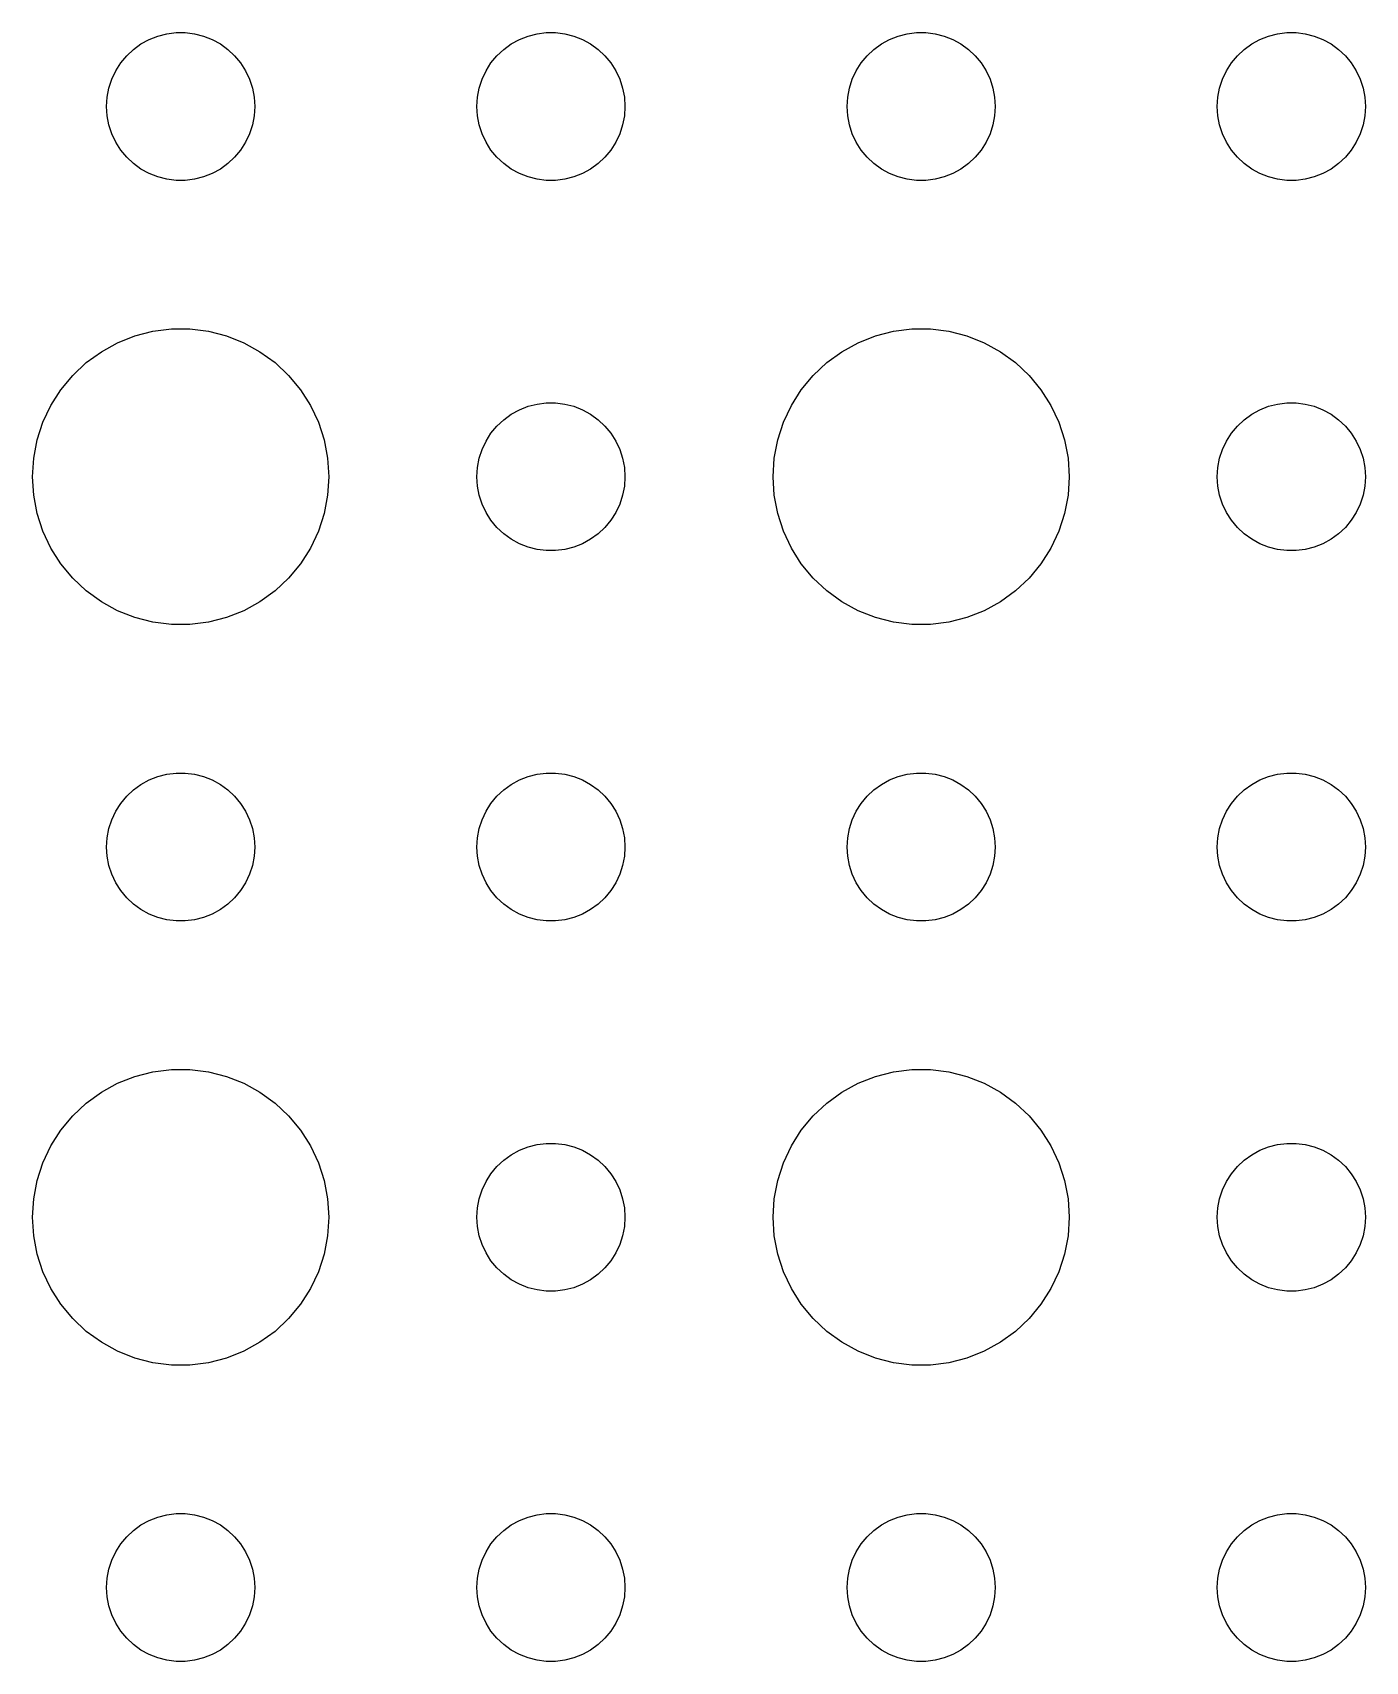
# Model space of a CAD drawing. Header units: metres. Extents: x -157 to 157, y -157 to 157.
# Drawn here: x -123 to -96, y -39 to -6 of the extents above; entities that cross this region are included whole.
import ezdxf

# ---------------------------------------------------------------- set-up
doc = ezdxf.new("R2010")
doc.units = ezdxf.units.M

msp = doc.modelspace()

# ---------------------------------------------------------------- linework, layer by layer
for p, q in [((-120.956, -6.34422), (-120.804, -6.23351)), ((-120.804, -6.23351), (-120.639, -6.14275)), ((-120.639, -6.14275), (-120.464, -6.07341)), ((-120.464, -6.07341), (-120.281, -6.02657)), ((-120.281, -6.02657), (-120.094, -6.00294)), ((-120.094, -6.00294), (-119.906, -6.00294)), ((-119.906, -6.00294), (-119.719, -6.02657)), ((-119.719, -6.02657), (-119.536, -6.07341)), ((-119.536, -6.07341), (-119.361, -6.14275)), ((-119.361, -6.14275), (-119.196, -6.23351)), ((-119.196, -6.23351), (-119.044, -6.34422)), ((-113.456, -6.34422), (-113.304, -6.23351)), ((-113.304, -6.23351), (-113.139, -6.14275)), ((-113.139, -6.14275), (-112.964, -6.07341)), ((-112.964, -6.07341), (-112.781, -6.02657)), ((-112.781, -6.02657), (-112.594, -6.00294)), ((-112.594, -6.00294), (-112.406, -6.00294)), ((-112.406, -6.00294), (-112.219, -6.02657)), ((-112.219, -6.02657), (-112.036, -6.07341)), ((-112.036, -6.07341), (-111.861, -6.14275)), ((-111.861, -6.14275), (-111.696, -6.23351)), ((-111.696, -6.23351), (-111.544, -6.34422)), ((-105.956, -6.34422), (-105.804, -6.23351)), ((-105.804, -6.23351), (-105.639, -6.14275)), ((-105.639, -6.14275), (-105.464, -6.07341)), ((-105.464, -6.07341), (-105.281, -6.02657)), ((-105.281, -6.02657), (-105.094, -6.00294)), ((-105.094, -6.00294), (-104.906, -6.00294)), ((-104.906, -6.00294), (-104.719, -6.02657)), ((-104.719, -6.02657), (-104.536, -6.07341)), ((-104.536, -6.07341), (-104.361, -6.14275)), ((-104.361, -6.14275), (-104.196, -6.23351)), ((-104.196, -6.23351), (-104.044, -6.34422)), ((-98.4561, -6.34422), (-98.3037, -6.23351)), ((-98.3037, -6.23351), (-98.1387, -6.14275)), ((-98.1387, -6.14275), (-97.9635, -6.07341)), ((-97.9635, -6.07341), (-97.7811, -6.02657)), ((-97.7811, -6.02657), (-97.5942, -6.00294)), ((-97.5942, -6.00294), (-97.4058, -6.00294)), ((-97.4058, -6.00294), (-97.2189, -6.02657)), ((-97.2189, -6.02657), (-97.0365, -6.07341)), ((-97.0365, -6.07341), (-96.8613, -6.14275)), ((-96.8613, -6.14275), (-96.6963, -6.23351)), ((-96.6963, -6.23351), (-96.5439, -6.34422)), ((-121.214, -6.61832), (-121.093, -6.47318)), ((-121.093, -6.47318), (-120.956, -6.34422)), ((-119.044, -6.34422), (-118.907, -6.47318)), ((-118.907, -6.47318), (-118.786, -6.61832)), ((-113.714, -6.61832), (-113.593, -6.47318)), ((-113.593, -6.47318), (-113.456, -6.34422)), ((-111.544, -6.34422), (-111.407, -6.47318)), ((-111.407, -6.47318), (-111.286, -6.61832)), ((-106.214, -6.61832), (-106.093, -6.47318)), ((-106.093, -6.47318), (-105.956, -6.34422)), ((-104.044, -6.34422), (-103.907, -6.47318)), ((-103.907, -6.47318), (-103.786, -6.61832)), ((-98.7135, -6.61832), (-98.5934, -6.47318)), ((-98.5934, -6.47318), (-98.4561, -6.34422)), ((-96.5439, -6.34422), (-96.4065, -6.47318)), ((-96.4065, -6.47318), (-96.2865, -6.61832)), ((-121.395, -6.9478), (-121.314, -6.77736)), ((-121.314, -6.77736), (-121.214, -6.61832)), ((-118.786, -6.61832), (-118.686, -6.77736)), ((-118.686, -6.77736), (-118.605, -6.9478)), ((-113.895, -6.9478), (-113.814, -6.77736)), ((-113.814, -6.77736), (-113.714, -6.61832)), ((-111.286, -6.61832), (-111.186, -6.77736)), ((-111.186, -6.77736), (-111.105, -6.9478)), ((-106.395, -6.9478), (-106.314, -6.77736)), ((-106.314, -6.77736), (-106.214, -6.61832)), ((-103.786, -6.61832), (-103.686, -6.77736)), ((-103.686, -6.77736), (-103.605, -6.9478)), ((-98.8947, -6.9478), (-98.8145, -6.77736)), ((-98.8145, -6.77736), (-98.7135, -6.61832)), ((-96.2865, -6.61832), (-96.1855, -6.77736)), ((-96.1855, -6.77736), (-96.1053, -6.9478)), ((-121.488, -7.312), (-121.453, -7.12695)), ((-121.453, -7.12695), (-121.395, -6.9478)), ((-118.605, -6.9478), (-118.547, -7.12695)), ((-118.547, -7.12695), (-118.512, -7.312)), ((-113.988, -7.312), (-113.953, -7.12695)), ((-113.953, -7.12695), (-113.895, -6.9478)), ((-111.105, -6.9478), (-111.047, -7.12695)), ((-111.047, -7.12695), (-111.012, -7.312)), ((-106.488, -7.312), (-106.453, -7.12695)), ((-106.453, -7.12695), (-106.395, -6.9478)), ((-103.605, -6.9478), (-103.547, -7.12695)), ((-103.547, -7.12695), (-103.512, -7.312)), ((-98.9882, -7.312), (-98.9529, -7.12695)), ((-98.9529, -7.12695), (-98.8947, -6.9478)), ((-96.1053, -6.9478), (-96.0471, -7.12695)), ((-96.0471, -7.12695), (-96.0118, -7.312)), ((-121.5, -7.5), (-121.488, -7.312)), ((-121.488, -7.68799), (-121.5, -7.5)), ((-118.512, -7.312), (-118.5, -7.5)), ((-118.5, -7.5), (-118.512, -7.68799)), ((-114, -7.5), (-113.988, -7.312)), ((-113.988, -7.68799), (-114, -7.5)), ((-111.012, -7.312), (-111, -7.5)), ((-111, -7.5), (-111.012, -7.68799)), ((-106.5, -7.5), (-106.488, -7.312)), ((-106.488, -7.68799), (-106.5, -7.5)), ((-103.512, -7.312), (-103.5, -7.5)), ((-103.5, -7.5), (-103.512, -7.68799)), ((-99, -7.5), (-98.9882, -7.312)), ((-98.9882, -7.68799), (-99, -7.5)), ((-96.0118, -7.312), (-96, -7.5)), ((-96, -7.5), (-96.0118, -7.68799)), ((-121.453, -7.87303), (-121.488, -7.68799)), ((-121.395, -8.05219), (-121.453, -7.87303)), ((-118.547, -7.87303), (-118.605, -8.05219)), ((-118.512, -7.68799), (-118.547, -7.87303)), ((-113.953, -7.87303), (-113.988, -7.68799)), ((-113.895, -8.05219), (-113.953, -7.87303)), ((-111.047, -7.87303), (-111.105, -8.05219)), ((-111.012, -7.68799), (-111.047, -7.87303)), ((-106.453, -7.87303), (-106.488, -7.68799)), ((-106.395, -8.05219), (-106.453, -7.87303)), ((-103.547, -7.87303), (-103.605, -8.05219)), ((-103.512, -7.68799), (-103.547, -7.87303)), ((-98.9529, -7.87303), (-98.9882, -7.68799)), ((-98.8947, -8.05219), (-98.9529, -7.87303)), ((-96.0471, -7.87303), (-96.1053, -8.05219)), ((-96.0118, -7.68799), (-96.0471, -7.87303)), ((-121.314, -8.22263), (-121.395, -8.05219)), ((-121.214, -8.38167), (-121.314, -8.22263)), ((-118.686, -8.22263), (-118.786, -8.38167)), ((-118.605, -8.05219), (-118.686, -8.22263)), ((-113.814, -8.22263), (-113.895, -8.05219)), ((-113.714, -8.38167), (-113.814, -8.22263)), ((-111.186, -8.22263), (-111.286, -8.38167)), ((-111.105, -8.05219), (-111.186, -8.22263)), ((-106.314, -8.22263), (-106.395, -8.05219)), ((-106.214, -8.38167), (-106.314, -8.22263)), ((-103.686, -8.22263), (-103.786, -8.38167)), ((-103.605, -8.05219), (-103.686, -8.22263)), ((-98.8145, -8.22263), (-98.8947, -8.05219)), ((-98.7135, -8.38167), (-98.8145, -8.22263)), ((-96.1855, -8.22263), (-96.2865, -8.38167)), ((-96.1053, -8.05219), (-96.1855, -8.22263)), ((-121.093, -8.52681), (-121.214, -8.38167)), ((-120.956, -8.65576), (-121.093, -8.52681)), ((-118.907, -8.52681), (-119.044, -8.65576)), ((-118.786, -8.38167), (-118.907, -8.52681)), ((-113.593, -8.52681), (-113.714, -8.38167)), ((-113.456, -8.65576), (-113.593, -8.52681)), ((-111.407, -8.52681), (-111.544, -8.65576)), ((-111.286, -8.38167), (-111.407, -8.52681)), ((-106.093, -8.52681), (-106.214, -8.38167)), ((-105.956, -8.65576), (-106.093, -8.52681)), ((-103.907, -8.52681), (-104.044, -8.65576)), ((-103.786, -8.38167), (-103.907, -8.52681)), ((-98.5934, -8.52681), (-98.7135, -8.38167)), ((-98.4561, -8.65576), (-98.5934, -8.52681)), ((-96.4065, -8.52681), (-96.5439, -8.65576)), ((-96.2865, -8.38167), (-96.4065, -8.52681)), ((-120.804, -8.76648), (-120.956, -8.65576)), ((-120.639, -8.85724), (-120.804, -8.76648)), ((-120.464, -8.92657), (-120.639, -8.85724)), ((-119.361, -8.85724), (-119.536, -8.92657)), ((-119.196, -8.76648), (-119.361, -8.85724)), ((-119.044, -8.65576), (-119.196, -8.76648)), ((-113.304, -8.76648), (-113.456, -8.65576)), ((-113.139, -8.85724), (-113.304, -8.76648)), ((-112.964, -8.92657), (-113.139, -8.85724)), ((-111.861, -8.85724), (-112.036, -8.92657)), ((-111.696, -8.76648), (-111.861, -8.85724)), ((-111.544, -8.65576), (-111.696, -8.76648)), ((-105.804, -8.76648), (-105.956, -8.65576)), ((-105.639, -8.85724), (-105.804, -8.76648)), ((-105.464, -8.92657), (-105.639, -8.85724)), ((-104.361, -8.85724), (-104.536, -8.92657)), ((-104.196, -8.76648), (-104.361, -8.85724)), ((-104.044, -8.65576), (-104.196, -8.76648)), ((-98.3037, -8.76648), (-98.4561, -8.65576)), ((-98.1387, -8.85724), (-98.3037, -8.76648)), ((-97.9635, -8.92657), (-98.1387, -8.85724)), ((-96.8613, -8.85724), (-97.0365, -8.92657)), ((-96.6963, -8.76648), (-96.8613, -8.85724)), ((-96.5439, -8.65576), (-96.6963, -8.76648)), ((-120.281, -8.97342), (-120.464, -8.92657)), ((-120.094, -8.99704), (-120.281, -8.97342)), ((-119.906, -8.99704), (-120.094, -8.99704)), ((-119.719, -8.97342), (-119.906, -8.99704)), ((-119.536, -8.92657), (-119.719, -8.97342)), ((-112.781, -8.97342), (-112.964, -8.92657)), ((-112.594, -8.99704), (-112.781, -8.97342)), ((-112.406, -8.99704), (-112.594, -8.99704)), ((-112.219, -8.97342), (-112.406, -8.99704)), ((-112.036, -8.92657), (-112.219, -8.97342)), ((-105.281, -8.97342), (-105.464, -8.92657)), ((-105.094, -8.99704), (-105.281, -8.97342)), ((-104.906, -8.99704), (-105.094, -8.99704)), ((-104.719, -8.97342), (-104.906, -8.99704)), ((-104.536, -8.92657), (-104.719, -8.97342)), ((-97.7811, -8.97342), (-97.9635, -8.92657)), ((-97.5942, -8.99704), (-97.7811, -8.97342)), ((-97.4058, -8.99704), (-97.5942, -8.99704)), ((-97.2189, -8.97342), (-97.4058, -8.99704)), ((-97.0365, -8.92657), (-97.2189, -8.97342)), ((-121.277, -12.2855), (-120.927, -12.1468)), ((-120.927, -12.1468), (-120.562, -12.0531)), ((-120.562, -12.0531), (-120.188, -12.0059)), ((-120.188, -12.0059), (-119.812, -12.0059)), ((-119.812, -12.0059), (-119.438, -12.0531)), ((-119.438, -12.0531), (-119.073, -12.1468)), ((-119.073, -12.1468), (-118.723, -12.2855)), ((-106.277, -12.2855), (-105.927, -12.1468)), ((-105.927, -12.1468), (-105.562, -12.0531)), ((-105.562, -12.0531), (-105.188, -12.0059)), ((-105.188, -12.0059), (-104.812, -12.0059)), ((-104.812, -12.0059), (-104.438, -12.0531)), ((-104.438, -12.0531), (-104.073, -12.1468)), ((-104.073, -12.1468), (-103.723, -12.2855)), ((-121.912, -12.6884), (-121.607, -12.467)), ((-121.607, -12.467), (-121.277, -12.2855)), ((-118.723, -12.2855), (-118.393, -12.467)), ((-118.393, -12.467), (-118.088, -12.6884)), ((-106.912, -12.6884), (-106.607, -12.467)), ((-106.607, -12.467), (-106.277, -12.2855)), ((-103.723, -12.2855), (-103.393, -12.467)), ((-103.393, -12.467), (-103.088, -12.6884)), ((-122.187, -12.9464), (-121.912, -12.6884)), ((-118.088, -12.6884), (-117.813, -12.9464)), ((-107.187, -12.9464), (-106.912, -12.6884)), ((-103.088, -12.6884), (-102.813, -12.9464)), ((-122.427, -13.2366), (-122.187, -12.9464)), ((-117.813, -12.9464), (-117.573, -13.2366)), ((-107.427, -13.2366), (-107.187, -12.9464)), ((-102.813, -12.9464), (-102.573, -13.2366)), ((-122.629, -13.5547), (-122.427, -13.2366)), ((-117.573, -13.2366), (-117.371, -13.5547)), ((-112.964, -13.5734), (-112.781, -13.5266)), ((-112.781, -13.5266), (-112.594, -13.5029)), ((-112.594, -13.5029), (-112.406, -13.5029)), ((-112.406, -13.5029), (-112.219, -13.5266)), ((-112.219, -13.5266), (-112.036, -13.5734)), ((-107.629, -13.5547), (-107.427, -13.2366)), ((-102.573, -13.2366), (-102.371, -13.5547)), ((-97.9635, -13.5734), (-97.7811, -13.5266)), ((-97.7811, -13.5266), (-97.5942, -13.5029)), ((-97.5942, -13.5029), (-97.4058, -13.5029)), ((-97.4058, -13.5029), (-97.2189, -13.5266)), ((-97.2189, -13.5266), (-97.0365, -13.5734)), ((-122.789, -13.8956), (-122.629, -13.5547)), ((-117.371, -13.5547), (-117.211, -13.8956)), ((-113.593, -13.9732), (-113.456, -13.8442)), ((-113.456, -13.8442), (-113.304, -13.7335)), ((-113.304, -13.7335), (-113.139, -13.6427)), ((-113.139, -13.6427), (-112.964, -13.5734)), ((-112.036, -13.5734), (-111.861, -13.6427)), ((-111.861, -13.6427), (-111.696, -13.7335)), ((-111.696, -13.7335), (-111.544, -13.8442)), ((-111.544, -13.8442), (-111.407, -13.9732)), ((-107.789, -13.8956), (-107.629, -13.5547)), ((-102.371, -13.5547), (-102.211, -13.8956)), ((-98.5934, -13.9732), (-98.4561, -13.8442)), ((-98.4561, -13.8442), (-98.3037, -13.7335)), ((-98.3037, -13.7335), (-98.1387, -13.6427)), ((-98.1387, -13.6427), (-97.9635, -13.5734)), ((-97.0365, -13.5734), (-96.8613, -13.6427)), ((-96.8613, -13.6427), (-96.6963, -13.7335)), ((-96.6963, -13.7335), (-96.5439, -13.8442)), ((-96.5439, -13.8442), (-96.4065, -13.9732)), ((-122.906, -14.2539), (-122.789, -13.8956)), ((-117.211, -13.8956), (-117.094, -14.2539)), ((-113.814, -14.2774), (-113.714, -14.1183)), ((-113.714, -14.1183), (-113.593, -13.9732)), ((-111.407, -13.9732), (-111.286, -14.1183)), ((-111.286, -14.1183), (-111.186, -14.2774)), ((-107.906, -14.2539), (-107.789, -13.8956)), ((-102.211, -13.8956), (-102.094, -14.2539)), ((-98.8145, -14.2774), (-98.7135, -14.1183)), ((-98.7135, -14.1183), (-98.5934, -13.9732)), ((-96.4065, -13.9732), (-96.2865, -14.1183)), ((-96.2865, -14.1183), (-96.1855, -14.2774)), ((-122.976, -14.624), (-122.906, -14.2539)), ((-117.094, -14.2539), (-117.024, -14.624)), ((-113.953, -14.627), (-113.895, -14.4478)), ((-113.895, -14.4478), (-113.814, -14.2774)), ((-111.186, -14.2774), (-111.105, -14.4478)), ((-111.105, -14.4478), (-111.047, -14.627)), ((-107.976, -14.624), (-107.906, -14.2539)), ((-102.094, -14.2539), (-102.024, -14.624)), ((-98.9529, -14.627), (-98.8947, -14.4478)), ((-98.8947, -14.4478), (-98.8145, -14.2774)), ((-96.1855, -14.2774), (-96.1053, -14.4478)), ((-96.1053, -14.4478), (-96.0471, -14.627)), ((-123, -15), (-122.976, -14.624)), ((-117.024, -14.624), (-117, -15)), ((-114, -15), (-113.988, -14.812)), ((-113.988, -14.812), (-113.953, -14.627)), ((-111.047, -14.627), (-111.012, -14.812)), ((-111.012, -14.812), (-111, -15)), ((-108, -15), (-107.976, -14.624)), ((-102.024, -14.624), (-102, -15)), ((-99, -15), (-98.9882, -14.812)), ((-98.9882, -14.812), (-98.9529, -14.627)), ((-96.0471, -14.627), (-96.0118, -14.812)), ((-96.0118, -14.812), (-96, -15)), ((-122.976, -15.376), (-123, -15)), ((-117, -15), (-117.024, -15.376)), ((-113.988, -15.188), (-114, -15)), ((-111, -15), (-111.012, -15.188)), ((-107.976, -15.376), (-108, -15)), ((-102, -15), (-102.024, -15.376)), ((-98.9882, -15.188), (-99, -15)), ((-96, -15), (-96.0118, -15.188)), ((-122.906, -15.7461), (-122.976, -15.376)), ((-117.024, -15.376), (-117.094, -15.7461)), ((-113.953, -15.373), (-113.988, -15.188)), ((-113.895, -15.5522), (-113.953, -15.373)), ((-111.047, -15.373), (-111.105, -15.5522)), ((-111.012, -15.188), (-111.047, -15.373)), ((-107.906, -15.7461), (-107.976, -15.376)), ((-102.024, -15.376), (-102.094, -15.7461)), ((-98.9529, -15.373), (-98.9882, -15.188)), ((-98.8947, -15.5522), (-98.9529, -15.373)), ((-96.0471, -15.373), (-96.1053, -15.5522)), ((-96.0118, -15.188), (-96.0471, -15.373)), ((-122.789, -16.1044), (-122.906, -15.7461)), ((-117.094, -15.7461), (-117.211, -16.1044)), ((-113.814, -15.7226), (-113.895, -15.5522)), ((-113.714, -15.8817), (-113.814, -15.7226)), ((-111.186, -15.7226), (-111.286, -15.8817)), ((-111.105, -15.5522), (-111.186, -15.7226)), ((-107.789, -16.1044), (-107.906, -15.7461)), ((-102.094, -15.7461), (-102.211, -16.1044)), ((-98.8145, -15.7226), (-98.8947, -15.5522)), ((-98.7135, -15.8817), (-98.8145, -15.7226)), ((-96.1855, -15.7226), (-96.2865, -15.8817)), ((-96.1053, -15.5522), (-96.1855, -15.7226)), ((-122.629, -16.4453), (-122.789, -16.1044)), ((-117.211, -16.1044), (-117.371, -16.4453)), ((-113.593, -16.0268), (-113.714, -15.8817)), ((-113.456, -16.1558), (-113.593, -16.0268)), ((-113.304, -16.2665), (-113.456, -16.1558)), ((-111.544, -16.1558), (-111.696, -16.2665)), ((-111.407, -16.0268), (-111.544, -16.1558)), ((-111.286, -15.8817), (-111.407, -16.0268)), ((-107.629, -16.4453), (-107.789, -16.1044)), ((-102.211, -16.1044), (-102.371, -16.4453)), ((-98.5934, -16.0268), (-98.7135, -15.8817)), ((-98.4561, -16.1558), (-98.5934, -16.0268)), ((-98.3037, -16.2665), (-98.4561, -16.1558)), ((-96.5439, -16.1558), (-96.6963, -16.2665)), ((-96.4065, -16.0268), (-96.5439, -16.1558)), ((-96.2865, -15.8817), (-96.4065, -16.0268)), ((-122.427, -16.7634), (-122.629, -16.4453)), ((-117.371, -16.4453), (-117.573, -16.7634)), ((-113.139, -16.3572), (-113.304, -16.2665)), ((-112.964, -16.4266), (-113.139, -16.3572)), ((-112.781, -16.4734), (-112.964, -16.4266)), ((-112.594, -16.497), (-112.781, -16.4734)), ((-112.406, -16.497), (-112.594, -16.497)), ((-112.219, -16.4734), (-112.406, -16.497)), ((-112.036, -16.4266), (-112.219, -16.4734)), ((-111.861, -16.3572), (-112.036, -16.4266)), ((-111.696, -16.2665), (-111.861, -16.3572)), ((-107.427, -16.7634), (-107.629, -16.4453)), ((-102.371, -16.4453), (-102.573, -16.7634)), ((-98.1387, -16.3572), (-98.3037, -16.2665)), ((-97.9635, -16.4266), (-98.1387, -16.3572)), ((-97.7811, -16.4734), (-97.9635, -16.4266)), ((-97.5942, -16.497), (-97.7811, -16.4734)), ((-97.4058, -16.497), (-97.5942, -16.497)), ((-97.2189, -16.4734), (-97.4058, -16.497)), ((-97.0365, -16.4266), (-97.2189, -16.4734)), ((-96.8613, -16.3572), (-97.0365, -16.4266)), ((-96.6963, -16.2665), (-96.8613, -16.3572)), ((-122.187, -17.0536), (-122.427, -16.7634)), ((-117.573, -16.7634), (-117.813, -17.0536)), ((-107.187, -17.0536), (-107.427, -16.7634)), ((-102.573, -16.7634), (-102.813, -17.0536)), ((-121.912, -17.3115), (-122.187, -17.0536)), ((-117.813, -17.0536), (-118.088, -17.3115)), ((-106.912, -17.3115), (-107.187, -17.0536)), ((-102.813, -17.0536), (-103.088, -17.3115)), ((-121.607, -17.533), (-121.912, -17.3115)), ((-118.088, -17.3115), (-118.393, -17.533)), ((-106.607, -17.533), (-106.912, -17.3115)), ((-103.088, -17.3115), (-103.393, -17.533)), ((-121.277, -17.7145), (-121.607, -17.533)), ((-120.927, -17.8532), (-121.277, -17.7145)), ((-118.723, -17.7145), (-119.073, -17.8532)), ((-118.393, -17.533), (-118.723, -17.7145)), ((-106.277, -17.7145), (-106.607, -17.533)), ((-105.927, -17.8532), (-106.277, -17.7145)), ((-103.723, -17.7145), (-104.073, -17.8532)), ((-103.393, -17.533), (-103.723, -17.7145)), ((-120.562, -17.9469), (-120.927, -17.8532)), ((-120.188, -17.9941), (-120.562, -17.9469)), ((-119.812, -17.9941), (-120.188, -17.9941)), ((-119.438, -17.9469), (-119.812, -17.9941)), ((-119.073, -17.8532), (-119.438, -17.9469)), ((-105.562, -17.9469), (-105.927, -17.8532)), ((-105.188, -17.9941), (-105.562, -17.9469)), ((-104.812, -17.9941), (-105.188, -17.9941)), ((-104.438, -17.9469), (-104.812, -17.9941)), ((-104.073, -17.8532), (-104.438, -17.9469)), ((-120.639, -21.1427), (-120.464, -21.0734)), ((-120.464, -21.0734), (-120.281, -21.0266)), ((-120.281, -21.0266), (-120.094, -21.003)), ((-120.094, -21.003), (-119.906, -21.003)), ((-119.906, -21.003), (-119.719, -21.0266)), ((-119.719, -21.0266), (-119.536, -21.0734)), ((-119.536, -21.0734), (-119.361, -21.1427)), ((-113.139, -21.1427), (-112.964, -21.0734)), ((-112.964, -21.0734), (-112.781, -21.0266)), ((-112.781, -21.0266), (-112.594, -21.003)), ((-112.594, -21.003), (-112.406, -21.003)), ((-112.406, -21.003), (-112.219, -21.0266)), ((-112.219, -21.0266), (-112.036, -21.0734)), ((-112.036, -21.0734), (-111.861, -21.1427)), ((-105.639, -21.1427), (-105.464, -21.0734)), ((-105.464, -21.0734), (-105.281, -21.0266)), ((-105.281, -21.0266), (-105.094, -21.003)), ((-105.094, -21.003), (-104.906, -21.003)), ((-104.906, -21.003), (-104.719, -21.0266)), ((-104.719, -21.0266), (-104.536, -21.0734)), ((-104.536, -21.0734), (-104.361, -21.1427)), ((-98.1387, -21.1427), (-97.9635, -21.0734)), ((-97.9635, -21.0734), (-97.7811, -21.0266)), ((-97.7811, -21.0266), (-97.5942, -21.003)), ((-97.5942, -21.003), (-97.4058, -21.003)), ((-97.4058, -21.003), (-97.2189, -21.0266)), ((-97.2189, -21.0266), (-97.0365, -21.0734)), ((-97.0365, -21.0734), (-96.8613, -21.1427)), ((-121.093, -21.4732), (-120.956, -21.3442)), ((-120.956, -21.3442), (-120.804, -21.2335)), ((-120.804, -21.2335), (-120.639, -21.1427)), ((-119.361, -21.1427), (-119.196, -21.2335)), ((-119.196, -21.2335), (-119.044, -21.3442)), ((-119.044, -21.3442), (-118.907, -21.4732)), ((-113.593, -21.4732), (-113.456, -21.3442)), ((-113.456, -21.3442), (-113.304, -21.2335)), ((-113.304, -21.2335), (-113.139, -21.1427)), ((-111.861, -21.1427), (-111.696, -21.2335)), ((-111.696, -21.2335), (-111.544, -21.3442)), ((-111.544, -21.3442), (-111.407, -21.4732)), ((-106.093, -21.4732), (-105.956, -21.3442)), ((-105.956, -21.3442), (-105.804, -21.2335)), ((-105.804, -21.2335), (-105.639, -21.1427)), ((-104.361, -21.1427), (-104.196, -21.2335)), ((-104.196, -21.2335), (-104.044, -21.3442)), ((-104.044, -21.3442), (-103.907, -21.4732)), ((-98.5934, -21.4732), (-98.4561, -21.3442)), ((-98.4561, -21.3442), (-98.3037, -21.2335)), ((-98.3037, -21.2335), (-98.1387, -21.1427)), ((-96.8613, -21.1427), (-96.6963, -21.2335)), ((-96.6963, -21.2335), (-96.5439, -21.3442)), ((-96.5439, -21.3442), (-96.4065, -21.4732)), ((-121.314, -21.7774), (-121.214, -21.6183)), ((-121.214, -21.6183), (-121.093, -21.4732)), ((-118.907, -21.4732), (-118.786, -21.6183)), ((-118.786, -21.6183), (-118.686, -21.7774)), ((-113.814, -21.7774), (-113.714, -21.6183)), ((-113.714, -21.6183), (-113.593, -21.4732)), ((-111.407, -21.4732), (-111.286, -21.6183)), ((-111.286, -21.6183), (-111.186, -21.7774)), ((-106.314, -21.7774), (-106.214, -21.6183)), ((-106.214, -21.6183), (-106.093, -21.4732)), ((-103.907, -21.4732), (-103.786, -21.6183)), ((-103.786, -21.6183), (-103.686, -21.7774)), ((-98.8145, -21.7774), (-98.7135, -21.6183)), ((-98.7135, -21.6183), (-98.5934, -21.4732)), ((-96.4065, -21.4732), (-96.2865, -21.6183)), ((-96.2865, -21.6183), (-96.1855, -21.7774)), ((-121.453, -22.127), (-121.395, -21.9478)), ((-121.395, -21.9478), (-121.314, -21.7774)), ((-118.686, -21.7774), (-118.605, -21.9478)), ((-118.605, -21.9478), (-118.547, -22.127)), ((-113.953, -22.127), (-113.895, -21.9478)), ((-113.895, -21.9478), (-113.814, -21.7774)), ((-111.186, -21.7774), (-111.105, -21.9478)), ((-111.105, -21.9478), (-111.047, -22.127)), ((-106.453, -22.127), (-106.395, -21.9478)), ((-106.395, -21.9478), (-106.314, -21.7774)), ((-103.686, -21.7774), (-103.605, -21.9478)), ((-103.605, -21.9478), (-103.547, -22.127)), ((-98.9529, -22.127), (-98.8947, -21.9478)), ((-98.8947, -21.9478), (-98.8145, -21.7774)), ((-96.1855, -21.7774), (-96.1053, -21.9478)), ((-96.1053, -21.9478), (-96.0471, -22.127)), ((-121.5, -22.5), (-121.488, -22.312)), ((-121.488, -22.312), (-121.453, -22.127)), ((-118.547, -22.127), (-118.512, -22.312)), ((-118.512, -22.312), (-118.5, -22.5)), ((-114, -22.5), (-113.988, -22.312)), ((-113.988, -22.312), (-113.953, -22.127)), ((-111.047, -22.127), (-111.012, -22.312)), ((-111.012, -22.312), (-111, -22.5)), ((-106.5, -22.5), (-106.488, -22.312)), ((-106.488, -22.312), (-106.453, -22.127)), ((-103.547, -22.127), (-103.512, -22.312)), ((-103.512, -22.312), (-103.5, -22.5)), ((-99, -22.5), (-98.9882, -22.312)), ((-98.9882, -22.312), (-98.9529, -22.127)), ((-96.0471, -22.127), (-96.0118, -22.312)), ((-96.0118, -22.312), (-96, -22.5)), ((-121.488, -22.688), (-121.5, -22.5)), ((-121.453, -22.873), (-121.488, -22.688)), ((-118.512, -22.688), (-118.547, -22.873)), ((-118.5, -22.5), (-118.512, -22.688)), ((-113.988, -22.688), (-114, -22.5)), ((-113.953, -22.873), (-113.988, -22.688)), ((-111.012, -22.688), (-111.047, -22.873)), ((-111, -22.5), (-111.012, -22.688)), ((-106.488, -22.688), (-106.5, -22.5)), ((-106.453, -22.873), (-106.488, -22.688)), ((-103.512, -22.688), (-103.547, -22.873)), ((-103.5, -22.5), (-103.512, -22.688)), ((-98.9882, -22.688), (-99, -22.5)), ((-98.9529, -22.873), (-98.9882, -22.688)), ((-96.0118, -22.688), (-96.0471, -22.873)), ((-96, -22.5), (-96.0118, -22.688)), ((-121.395, -23.0522), (-121.453, -22.873)), ((-121.314, -23.2226), (-121.395, -23.0522)), ((-118.605, -23.0522), (-118.686, -23.2226)), ((-118.547, -22.873), (-118.605, -23.0522)), ((-113.895, -23.0522), (-113.953, -22.873)), ((-113.814, -23.2226), (-113.895, -23.0522)), ((-111.105, -23.0522), (-111.186, -23.2226)), ((-111.047, -22.873), (-111.105, -23.0522)), ((-106.395, -23.0522), (-106.453, -22.873)), ((-106.314, -23.2226), (-106.395, -23.0522)), ((-103.605, -23.0522), (-103.686, -23.2226)), ((-103.547, -22.873), (-103.605, -23.0522)), ((-98.8947, -23.0522), (-98.9529, -22.873)), ((-98.8145, -23.2226), (-98.8947, -23.0522)), ((-96.1053, -23.0522), (-96.1855, -23.2226)), ((-96.0471, -22.873), (-96.1053, -23.0522)), ((-121.214, -23.3817), (-121.314, -23.2226)), ((-121.093, -23.5268), (-121.214, -23.3817)), ((-118.786, -23.3817), (-118.907, -23.5268)), ((-118.686, -23.2226), (-118.786, -23.3817)), ((-113.714, -23.3817), (-113.814, -23.2226)), ((-113.593, -23.5268), (-113.714, -23.3817)), ((-111.286, -23.3817), (-111.407, -23.5268)), ((-111.186, -23.2226), (-111.286, -23.3817)), ((-106.214, -23.3817), (-106.314, -23.2226)), ((-106.093, -23.5268), (-106.214, -23.3817)), ((-103.786, -23.3817), (-103.907, -23.5268)), ((-103.686, -23.2226), (-103.786, -23.3817)), ((-98.7135, -23.3817), (-98.8145, -23.2226)), ((-98.5934, -23.5268), (-98.7135, -23.3817)), ((-96.2865, -23.3817), (-96.4065, -23.5268)), ((-96.1855, -23.2226), (-96.2865, -23.3817)), ((-120.956, -23.6558), (-121.093, -23.5268)), ((-120.804, -23.7665), (-120.956, -23.6558)), ((-119.044, -23.6558), (-119.196, -23.7665)), ((-118.907, -23.5268), (-119.044, -23.6558)), ((-113.456, -23.6558), (-113.593, -23.5268)), ((-113.304, -23.7665), (-113.456, -23.6558)), ((-111.544, -23.6558), (-111.696, -23.7665)), ((-111.407, -23.5268), (-111.544, -23.6558)), ((-105.956, -23.6558), (-106.093, -23.5268)), ((-105.804, -23.7665), (-105.956, -23.6558)), ((-104.044, -23.6558), (-104.196, -23.7665)), ((-103.907, -23.5268), (-104.044, -23.6558)), ((-98.4561, -23.6558), (-98.5934, -23.5268)), ((-98.3037, -23.7665), (-98.4561, -23.6558)), ((-96.5439, -23.6558), (-96.6963, -23.7665)), ((-96.4065, -23.5268), (-96.5439, -23.6558)), ((-120.639, -23.8572), (-120.804, -23.7665)), ((-120.464, -23.9266), (-120.639, -23.8572)), ((-120.281, -23.9734), (-120.464, -23.9266)), ((-120.094, -23.997), (-120.281, -23.9734)), ((-119.906, -23.997), (-120.094, -23.997)), ((-119.719, -23.9734), (-119.906, -23.997)), ((-119.536, -23.9266), (-119.719, -23.9734)), ((-119.361, -23.8572), (-119.536, -23.9266)), ((-119.196, -23.7665), (-119.361, -23.8572)), ((-113.139, -23.8572), (-113.304, -23.7665)), ((-112.964, -23.9266), (-113.139, -23.8572)), ((-112.781, -23.9734), (-112.964, -23.9266)), ((-112.594, -23.997), (-112.781, -23.9734)), ((-112.406, -23.997), (-112.594, -23.997)), ((-112.219, -23.9734), (-112.406, -23.997)), ((-112.036, -23.9266), (-112.219, -23.9734)), ((-111.861, -23.8572), (-112.036, -23.9266)), ((-111.696, -23.7665), (-111.861, -23.8572)), ((-105.639, -23.8572), (-105.804, -23.7665)), ((-105.464, -23.9266), (-105.639, -23.8572)), ((-105.281, -23.9734), (-105.464, -23.9266)), ((-105.094, -23.997), (-105.281, -23.9734)), ((-104.906, -23.997), (-105.094, -23.997)), ((-104.719, -23.9734), (-104.906, -23.997)), ((-104.536, -23.9266), (-104.719, -23.9734)), ((-104.361, -23.8572), (-104.536, -23.9266)), ((-104.196, -23.7665), (-104.361, -23.8572)), ((-98.1387, -23.8572), (-98.3037, -23.7665)), ((-97.9635, -23.9266), (-98.1387, -23.8572)), ((-97.7811, -23.9734), (-97.9635, -23.9266)), ((-97.5942, -23.997), (-97.7811, -23.9734)), ((-97.4058, -23.997), (-97.5942, -23.997)), ((-97.2189, -23.9734), (-97.4058, -23.997)), ((-97.0365, -23.9266), (-97.2189, -23.9734)), ((-96.8613, -23.8572), (-97.0365, -23.9266)), ((-96.6963, -23.7665), (-96.8613, -23.8572)), ((-120.927, -27.1468), (-120.562, -27.0531)), ((-120.562, -27.0531), (-120.188, -27.0059)), ((-120.188, -27.0059), (-119.812, -27.0059)), ((-119.812, -27.0059), (-119.438, -27.0531)), ((-119.438, -27.0531), (-119.073, -27.1468)), ((-105.927, -27.1468), (-105.562, -27.0531)), ((-105.562, -27.0531), (-105.188, -27.0059)), ((-105.188, -27.0059), (-104.812, -27.0059)), ((-104.812, -27.0059), (-104.438, -27.0531)), ((-104.438, -27.0531), (-104.073, -27.1468)), ((-121.607, -27.467), (-121.277, -27.2855)), ((-121.277, -27.2855), (-120.927, -27.1468)), ((-119.073, -27.1468), (-118.723, -27.2855)), ((-118.723, -27.2855), (-118.393, -27.467)), ((-106.607, -27.467), (-106.277, -27.2855)), ((-106.277, -27.2855), (-105.927, -27.1468)), ((-104.073, -27.1468), (-103.723, -27.2855)), ((-103.723, -27.2855), (-103.393, -27.467)), ((-122.187, -27.9464), (-121.912, -27.6884)), ((-121.912, -27.6884), (-121.607, -27.467)), ((-118.393, -27.467), (-118.088, -27.6884)), ((-118.088, -27.6884), (-117.813, -27.9464)), ((-107.187, -27.9464), (-106.912, -27.6884)), ((-106.912, -27.6884), (-106.607, -27.467)), ((-103.393, -27.467), (-103.088, -27.6884)), ((-103.088, -27.6884), (-102.813, -27.9464)), ((-122.427, -28.2366), (-122.187, -27.9464)), ((-117.813, -27.9464), (-117.573, -28.2366)), ((-107.427, -28.2366), (-107.187, -27.9464)), ((-102.813, -27.9464), (-102.573, -28.2366)), ((-122.629, -28.5547), (-122.427, -28.2366)), ((-117.573, -28.2366), (-117.371, -28.5547)), ((-107.629, -28.5547), (-107.427, -28.2366)), ((-102.573, -28.2366), (-102.371, -28.5547)), ((-122.789, -28.8956), (-122.629, -28.5547)), ((-117.371, -28.5547), (-117.211, -28.8956)), ((-113.304, -28.7335), (-113.139, -28.6427)), ((-113.139, -28.6427), (-112.964, -28.5734)), ((-112.964, -28.5734), (-112.781, -28.5266)), ((-112.781, -28.5266), (-112.594, -28.503)), ((-112.594, -28.503), (-112.406, -28.503)), ((-112.406, -28.503), (-112.219, -28.5266)), ((-112.219, -28.5266), (-112.036, -28.5734)), ((-112.036, -28.5734), (-111.861, -28.6427)), ((-111.861, -28.6427), (-111.696, -28.7335)), ((-107.789, -28.8956), (-107.629, -28.5547)), ((-102.371, -28.5547), (-102.211, -28.8956)), ((-98.3037, -28.7335), (-98.1387, -28.6427)), ((-98.1387, -28.6427), (-97.9635, -28.5734)), ((-97.9635, -28.5734), (-97.7811, -28.5266)), ((-97.7811, -28.5266), (-97.5942, -28.503)), ((-97.5942, -28.503), (-97.4058, -28.503)), ((-97.4058, -28.503), (-97.2189, -28.5266)), ((-97.2189, -28.5266), (-97.0365, -28.5734)), ((-97.0365, -28.5734), (-96.8613, -28.6427)), ((-96.8613, -28.6427), (-96.6963, -28.7335)), ((-122.906, -29.2539), (-122.789, -28.8956)), ((-117.211, -28.8956), (-117.094, -29.2539)), ((-113.714, -29.1183), (-113.593, -28.9732)), ((-113.593, -28.9732), (-113.456, -28.8442)), ((-113.456, -28.8442), (-113.304, -28.7335)), ((-111.696, -28.7335), (-111.544, -28.8442)), ((-111.544, -28.8442), (-111.407, -28.9732)), ((-111.407, -28.9732), (-111.286, -29.1183)), ((-107.906, -29.2539), (-107.789, -28.8956)), ((-102.211, -28.8956), (-102.094, -29.2539)), ((-98.7135, -29.1183), (-98.5934, -28.9732)), ((-98.5934, -28.9732), (-98.4561, -28.8442)), ((-98.4561, -28.8442), (-98.3037, -28.7335)), ((-96.6963, -28.7335), (-96.5439, -28.8442)), ((-96.5439, -28.8442), (-96.4065, -28.9732)), ((-96.4065, -28.9732), (-96.2865, -29.1183)), ((-122.976, -29.624), (-122.906, -29.2539)), ((-117.094, -29.2539), (-117.024, -29.624)), ((-113.895, -29.4478), (-113.814, -29.2774)), ((-113.814, -29.2774), (-113.714, -29.1183)), ((-111.286, -29.1183), (-111.186, -29.2774)), ((-111.186, -29.2774), (-111.105, -29.4478)), ((-107.976, -29.624), (-107.906, -29.2539)), ((-102.094, -29.2539), (-102.024, -29.624)), ((-98.8947, -29.4478), (-98.8145, -29.2774)), ((-98.8145, -29.2774), (-98.7135, -29.1183)), ((-96.2865, -29.1183), (-96.1855, -29.2774)), ((-96.1855, -29.2774), (-96.1053, -29.4478)), ((-123, -30), (-122.976, -29.624)), ((-117.024, -29.624), (-117, -30)), ((-113.988, -29.812), (-113.953, -29.627)), ((-113.953, -29.627), (-113.895, -29.4478)), ((-111.105, -29.4478), (-111.047, -29.627)), ((-111.047, -29.627), (-111.012, -29.812)), ((-108, -30), (-107.976, -29.624)), ((-102.024, -29.624), (-102, -30)), ((-98.9882, -29.812), (-98.9529, -29.627)), ((-98.9529, -29.627), (-98.8947, -29.4478)), ((-96.1053, -29.4478), (-96.0471, -29.627)), ((-96.0471, -29.627), (-96.0118, -29.812)), ((-122.976, -30.376), (-123, -30)), ((-117, -30), (-117.024, -30.376)), ((-114, -30), (-113.988, -29.812)), ((-113.988, -30.188), (-114, -30)), ((-111.012, -29.812), (-111, -30)), ((-111, -30), (-111.012, -30.188)), ((-107.976, -30.376), (-108, -30)), ((-102, -30), (-102.024, -30.376)), ((-99, -30), (-98.9882, -29.812)), ((-98.9882, -30.188), (-99, -30)), ((-96.0118, -29.812), (-96, -30)), ((-96, -30), (-96.0118, -30.188)), ((-113.953, -30.373), (-113.988, -30.188)), ((-111.012, -30.188), (-111.047, -30.373)), ((-98.9529, -30.373), (-98.9882, -30.188)), ((-96.0118, -30.188), (-96.0471, -30.373)), ((-122.906, -30.7461), (-122.976, -30.376)), ((-117.024, -30.376), (-117.094, -30.7461)), ((-113.895, -30.5522), (-113.953, -30.373)), ((-113.814, -30.7226), (-113.895, -30.5522)), ((-111.105, -30.5522), (-111.186, -30.7226)), ((-111.047, -30.373), (-111.105, -30.5522)), ((-107.906, -30.7461), (-107.976, -30.376)), ((-102.024, -30.376), (-102.094, -30.7461)), ((-98.8947, -30.5522), (-98.9529, -30.373)), ((-98.8145, -30.7226), (-98.8947, -30.5522)), ((-96.1053, -30.5522), (-96.1855, -30.7226)), ((-96.0471, -30.373), (-96.1053, -30.5522)), ((-122.789, -31.1044), (-122.906, -30.7461)), ((-117.094, -30.7461), (-117.211, -31.1044)), ((-113.714, -30.8817), (-113.814, -30.7226)), ((-113.593, -31.0268), (-113.714, -30.8817)), ((-111.286, -30.8817), (-111.407, -31.0268)), ((-111.186, -30.7226), (-111.286, -30.8817)), ((-107.789, -31.1044), (-107.906, -30.7461)), ((-102.094, -30.7461), (-102.211, -31.1044)), ((-98.7135, -30.8817), (-98.8145, -30.7226)), ((-98.5934, -31.0268), (-98.7135, -30.8817)), ((-96.2865, -30.8817), (-96.4065, -31.0268)), ((-96.1855, -30.7226), (-96.2865, -30.8817)), ((-122.629, -31.4453), (-122.789, -31.1044)), ((-117.211, -31.1044), (-117.371, -31.4453)), ((-113.456, -31.1558), (-113.593, -31.0268)), ((-113.304, -31.2665), (-113.456, -31.1558)), ((-113.139, -31.3572), (-113.304, -31.2665)), ((-111.696, -31.2665), (-111.861, -31.3572)), ((-111.544, -31.1558), (-111.696, -31.2665)), ((-111.407, -31.0268), (-111.544, -31.1558)), ((-107.629, -31.4453), (-107.789, -31.1044)), ((-102.211, -31.1044), (-102.371, -31.4453)), ((-98.4561, -31.1558), (-98.5934, -31.0268)), ((-98.3037, -31.2665), (-98.4561, -31.1558)), ((-98.1387, -31.3572), (-98.3037, -31.2665)), ((-96.6963, -31.2665), (-96.8613, -31.3572)), ((-96.5439, -31.1558), (-96.6963, -31.2665)), ((-96.4065, -31.0268), (-96.5439, -31.1558)), ((-122.427, -31.7634), (-122.629, -31.4453)), ((-117.371, -31.4453), (-117.573, -31.7634)), ((-112.964, -31.4266), (-113.139, -31.3572)), ((-112.781, -31.4734), (-112.964, -31.4266)), ((-112.594, -31.497), (-112.781, -31.4734)), ((-112.406, -31.497), (-112.594, -31.497)), ((-112.219, -31.4734), (-112.406, -31.497)), ((-112.036, -31.4266), (-112.219, -31.4734)), ((-111.861, -31.3572), (-112.036, -31.4266)), ((-107.427, -31.7634), (-107.629, -31.4453)), ((-102.371, -31.4453), (-102.573, -31.7634)), ((-97.9635, -31.4266), (-98.1387, -31.3572)), ((-97.7811, -31.4734), (-97.9635, -31.4266)), ((-97.5942, -31.497), (-97.7811, -31.4734)), ((-97.4058, -31.497), (-97.5942, -31.497)), ((-97.2189, -31.4734), (-97.4058, -31.497)), ((-97.0365, -31.4266), (-97.2189, -31.4734)), ((-96.8613, -31.3572), (-97.0365, -31.4266)), ((-122.187, -32.0536), (-122.427, -31.7634)), ((-117.573, -31.7634), (-117.813, -32.0536)), ((-107.187, -32.0536), (-107.427, -31.7634)), ((-102.573, -31.7634), (-102.813, -32.0536)), ((-121.912, -32.3115), (-122.187, -32.0536)), ((-121.607, -32.533), (-121.912, -32.3115)), ((-118.088, -32.3115), (-118.393, -32.533)), ((-117.813, -32.0536), (-118.088, -32.3115)), ((-106.912, -32.3115), (-107.187, -32.0536)), ((-106.607, -32.533), (-106.912, -32.3115)), ((-103.088, -32.3115), (-103.393, -32.533)), ((-102.813, -32.0536), (-103.088, -32.3115)), ((-121.277, -32.7145), (-121.607, -32.533)), ((-118.393, -32.533), (-118.723, -32.7145)), ((-106.277, -32.7145), (-106.607, -32.533)), ((-103.393, -32.533), (-103.723, -32.7145)), ((-120.927, -32.8532), (-121.277, -32.7145)), ((-120.562, -32.9469), (-120.927, -32.8532)), ((-120.188, -32.9941), (-120.562, -32.9469)), ((-119.438, -32.9469), (-119.812, -32.9941)), ((-119.073, -32.8532), (-119.438, -32.9469)), ((-118.723, -32.7145), (-119.073, -32.8532)), ((-105.927, -32.8532), (-106.277, -32.7145)), ((-105.562, -32.9469), (-105.927, -32.8532)), ((-105.188, -32.9941), (-105.562, -32.9469)), ((-104.438, -32.9469), (-104.812, -32.9941)), ((-104.073, -32.8532), (-104.438, -32.9469)), ((-103.723, -32.7145), (-104.073, -32.8532)), ((-119.812, -32.9941), (-120.188, -32.9941)), ((-104.812, -32.9941), (-105.188, -32.9941)), ((-120.956, -36.3442), (-120.804, -36.2335)), ((-120.804, -36.2335), (-120.639, -36.1428)), ((-120.639, -36.1428), (-120.464, -36.0734)), ((-120.464, -36.0734), (-120.281, -36.0266)), ((-120.281, -36.0266), (-120.094, -36.003)), ((-120.094, -36.003), (-119.906, -36.003)), ((-119.906, -36.003), (-119.719, -36.0266)), ((-119.719, -36.0266), (-119.536, -36.0734)), ((-119.536, -36.0734), (-119.361, -36.1428)), ((-119.361, -36.1428), (-119.196, -36.2335)), ((-119.196, -36.2335), (-119.044, -36.3442)), ((-113.456, -36.3442), (-113.304, -36.2335)), ((-113.304, -36.2335), (-113.139, -36.1428)), ((-113.139, -36.1428), (-112.964, -36.0734)), ((-112.964, -36.0734), (-112.781, -36.0266)), ((-112.781, -36.0266), (-112.594, -36.003)), ((-112.594, -36.003), (-112.406, -36.003)), ((-112.406, -36.003), (-112.219, -36.0266)), ((-112.219, -36.0266), (-112.036, -36.0734)), ((-112.036, -36.0734), (-111.861, -36.1428)), ((-111.861, -36.1428), (-111.696, -36.2335)), ((-111.696, -36.2335), (-111.544, -36.3442)), ((-105.956, -36.3442), (-105.804, -36.2335)), ((-105.804, -36.2335), (-105.639, -36.1428)), ((-105.639, -36.1428), (-105.464, -36.0734)), ((-105.464, -36.0734), (-105.281, -36.0266)), ((-105.281, -36.0266), (-105.094, -36.003)), ((-105.094, -36.003), (-104.906, -36.003)), ((-104.906, -36.003), (-104.719, -36.0266)), ((-104.719, -36.0266), (-104.536, -36.0734)), ((-104.536, -36.0734), (-104.361, -36.1428)), ((-104.361, -36.1428), (-104.196, -36.2335)), ((-104.196, -36.2335), (-104.044, -36.3442)), ((-98.4561, -36.3442), (-98.3037, -36.2335)), ((-98.3037, -36.2335), (-98.1387, -36.1428)), ((-98.1387, -36.1428), (-97.9635, -36.0734)), ((-97.9635, -36.0734), (-97.7811, -36.0266)), ((-97.7811, -36.0266), (-97.5942, -36.003)), ((-97.5942, -36.003), (-97.4058, -36.003)), ((-97.4058, -36.003), (-97.2189, -36.0266)), ((-97.2189, -36.0266), (-97.0365, -36.0734)), ((-97.0365, -36.0734), (-96.8613, -36.1428)), ((-96.8613, -36.1428), (-96.6963, -36.2335)), ((-96.6963, -36.2335), (-96.5439, -36.3442)), ((-121.314, -36.7774), (-121.214, -36.6183)), ((-121.214, -36.6183), (-121.093, -36.4732)), ((-121.093, -36.4732), (-120.956, -36.3442)), ((-119.044, -36.3442), (-118.907, -36.4732)), ((-118.907, -36.4732), (-118.786, -36.6183)), ((-118.786, -36.6183), (-118.686, -36.7774)), ((-113.814, -36.7774), (-113.714, -36.6183)), ((-113.714, -36.6183), (-113.593, -36.4732)), ((-113.593, -36.4732), (-113.456, -36.3442)), ((-111.544, -36.3442), (-111.407, -36.4732)), ((-111.407, -36.4732), (-111.286, -36.6183)), ((-111.286, -36.6183), (-111.186, -36.7774)), ((-106.314, -36.7774), (-106.214, -36.6183)), ((-106.214, -36.6183), (-106.093, -36.4732)), ((-106.093, -36.4732), (-105.956, -36.3442)), ((-104.044, -36.3442), (-103.907, -36.4732)), ((-103.907, -36.4732), (-103.786, -36.6183)), ((-103.786, -36.6183), (-103.686, -36.7774)), ((-98.8145, -36.7774), (-98.7135, -36.6183)), ((-98.7135, -36.6183), (-98.5934, -36.4732)), ((-98.5934, -36.4732), (-98.4561, -36.3442)), ((-96.5439, -36.3442), (-96.4065, -36.4732)), ((-96.4065, -36.4732), (-96.2865, -36.6183)), ((-96.2865, -36.6183), (-96.1855, -36.7774)), ((-121.453, -37.127), (-121.395, -36.9478)), ((-121.395, -36.9478), (-121.314, -36.7774)), ((-118.686, -36.7774), (-118.605, -36.9478)), ((-118.605, -36.9478), (-118.547, -37.127)), ((-113.953, -37.127), (-113.895, -36.9478)), ((-113.895, -36.9478), (-113.814, -36.7774)), ((-111.186, -36.7774), (-111.105, -36.9478)), ((-111.105, -36.9478), (-111.047, -37.127)), ((-106.453, -37.127), (-106.395, -36.9478)), ((-106.395, -36.9478), (-106.314, -36.7774)), ((-103.686, -36.7774), (-103.605, -36.9478)), ((-103.605, -36.9478), (-103.547, -37.127)), ((-98.9529, -37.127), (-98.8947, -36.9478)), ((-98.8947, -36.9478), (-98.8145, -36.7774)), ((-96.1855, -36.7774), (-96.1053, -36.9478)), ((-96.1053, -36.9478), (-96.0471, -37.127)), ((-121.488, -37.312), (-121.453, -37.127)), ((-118.547, -37.127), (-118.512, -37.312)), ((-113.988, -37.312), (-113.953, -37.127)), ((-111.047, -37.127), (-111.012, -37.312)), ((-106.488, -37.312), (-106.453, -37.127)), ((-103.547, -37.127), (-103.512, -37.312)), ((-98.9882, -37.312), (-98.9529, -37.127)), ((-96.0471, -37.127), (-96.0118, -37.312)), ((-121.5, -37.5), (-121.488, -37.312)), ((-121.488, -37.688), (-121.5, -37.5)), ((-118.512, -37.312), (-118.5, -37.5)), ((-118.5, -37.5), (-118.512, -37.688)), ((-114, -37.5), (-113.988, -37.312)), ((-113.988, -37.688), (-114, -37.5)), ((-111.012, -37.312), (-111, -37.5)), ((-111, -37.5), (-111.012, -37.688)), ((-106.5, -37.5), (-106.488, -37.312)), ((-106.488, -37.688), (-106.5, -37.5)), ((-103.512, -37.312), (-103.5, -37.5)), ((-103.5, -37.5), (-103.512, -37.688)), ((-99, -37.5), (-98.9882, -37.312)), ((-98.9882, -37.688), (-99, -37.5)), ((-96.0118, -37.312), (-96, -37.5)), ((-96, -37.5), (-96.0118, -37.688)), ((-121.453, -37.873), (-121.488, -37.688)), ((-121.395, -38.0522), (-121.453, -37.873)), ((-118.547, -37.873), (-118.605, -38.0522)), ((-118.512, -37.688), (-118.547, -37.873)), ((-113.953, -37.873), (-113.988, -37.688)), ((-113.895, -38.0522), (-113.953, -37.873)), ((-111.047, -37.873), (-111.105, -38.0522)), ((-111.012, -37.688), (-111.047, -37.873)), ((-106.453, -37.873), (-106.488, -37.688)), ((-106.395, -38.0522), (-106.453, -37.873)), ((-103.547, -37.873), (-103.605, -38.0522)), ((-103.512, -37.688), (-103.547, -37.873)), ((-98.9529, -37.873), (-98.9882, -37.688)), ((-98.8947, -38.0522), (-98.9529, -37.873)), ((-96.0471, -37.873), (-96.1053, -38.0522)), ((-96.0118, -37.688), (-96.0471, -37.873)), ((-121.314, -38.2226), (-121.395, -38.0522)), ((-121.214, -38.3817), (-121.314, -38.2226)), ((-118.686, -38.2226), (-118.786, -38.3817)), ((-118.605, -38.0522), (-118.686, -38.2226)), ((-113.814, -38.2226), (-113.895, -38.0522)), ((-113.714, -38.3817), (-113.814, -38.2226)), ((-111.186, -38.2226), (-111.286, -38.3817)), ((-111.105, -38.0522), (-111.186, -38.2226)), ((-106.314, -38.2226), (-106.395, -38.0522)), ((-106.214, -38.3817), (-106.314, -38.2226)), ((-103.686, -38.2226), (-103.786, -38.3817)), ((-103.605, -38.0522), (-103.686, -38.2226)), ((-98.8145, -38.2226), (-98.8947, -38.0522)), ((-98.7135, -38.3817), (-98.8145, -38.2226)), ((-96.1855, -38.2226), (-96.2865, -38.3817)), ((-96.1053, -38.0522), (-96.1855, -38.2226)), ((-121.093, -38.5268), (-121.214, -38.3817)), ((-120.956, -38.6558), (-121.093, -38.5268)), ((-118.907, -38.5268), (-119.044, -38.6558)), ((-118.786, -38.3817), (-118.907, -38.5268)), ((-113.593, -38.5268), (-113.714, -38.3817)), ((-113.456, -38.6558), (-113.593, -38.5268)), ((-111.407, -38.5268), (-111.544, -38.6558)), ((-111.286, -38.3817), (-111.407, -38.5268)), ((-106.093, -38.5268), (-106.214, -38.3817)), ((-105.956, -38.6558), (-106.093, -38.5268)), ((-103.907, -38.5268), (-104.044, -38.6558)), ((-103.786, -38.3817), (-103.907, -38.5268)), ((-98.5934, -38.5268), (-98.7135, -38.3817)), ((-98.4561, -38.6558), (-98.5934, -38.5268)), ((-96.4065, -38.5268), (-96.5439, -38.6558)), ((-96.2865, -38.3817), (-96.4065, -38.5268)), ((-120.804, -38.7665), (-120.956, -38.6558)), ((-120.639, -38.8572), (-120.804, -38.7665)), ((-120.464, -38.9266), (-120.639, -38.8572)), ((-120.281, -38.9734), (-120.464, -38.9266)), ((-119.536, -38.9266), (-119.719, -38.9734)), ((-119.361, -38.8572), (-119.536, -38.9266)), ((-119.196, -38.7665), (-119.361, -38.8572)), ((-119.044, -38.6558), (-119.196, -38.7665)), ((-113.304, -38.7665), (-113.456, -38.6558)), ((-113.139, -38.8572), (-113.304, -38.7665)), ((-112.964, -38.9266), (-113.139, -38.8572)), ((-112.781, -38.9734), (-112.964, -38.9266)), ((-112.036, -38.9266), (-112.219, -38.9734)), ((-111.861, -38.8572), (-112.036, -38.9266)), ((-111.696, -38.7665), (-111.861, -38.8572)), ((-111.544, -38.6558), (-111.696, -38.7665)), ((-105.804, -38.7665), (-105.956, -38.6558)), ((-105.639, -38.8572), (-105.804, -38.7665)), ((-105.464, -38.9266), (-105.639, -38.8572)), ((-105.281, -38.9734), (-105.464, -38.9266)), ((-104.536, -38.9266), (-104.719, -38.9734)), ((-104.361, -38.8572), (-104.536, -38.9266)), ((-104.196, -38.7665), (-104.361, -38.8572)), ((-104.044, -38.6558), (-104.196, -38.7665)), ((-98.3037, -38.7665), (-98.4561, -38.6558)), ((-98.1387, -38.8572), (-98.3037, -38.7665)), ((-97.9635, -38.9266), (-98.1387, -38.8572)), ((-97.7811, -38.9734), (-97.9635, -38.9266)), ((-97.0365, -38.9266), (-97.2189, -38.9734)), ((-96.8613, -38.8572), (-97.0365, -38.9266)), ((-96.6963, -38.7665), (-96.8613, -38.8572)), ((-96.5439, -38.6558), (-96.6963, -38.7665)), ((-120.094, -38.997), (-120.281, -38.9734)), ((-119.906, -38.997), (-120.094, -38.997)), ((-119.719, -38.9734), (-119.906, -38.997)), ((-112.594, -38.997), (-112.781, -38.9734)), ((-112.406, -38.997), (-112.594, -38.997)), ((-112.219, -38.9734), (-112.406, -38.997)), ((-105.094, -38.997), (-105.281, -38.9734)), ((-104.906, -38.997), (-105.094, -38.997)), ((-104.719, -38.9734), (-104.906, -38.997)), ((-97.5942, -38.997), (-97.7811, -38.9734)), ((-97.4058, -38.997), (-97.5942, -38.997)), ((-97.2189, -38.9734), (-97.4058, -38.997))]:
    msp.add_line(p, q)

doc.saveas('drawing.dxf')
